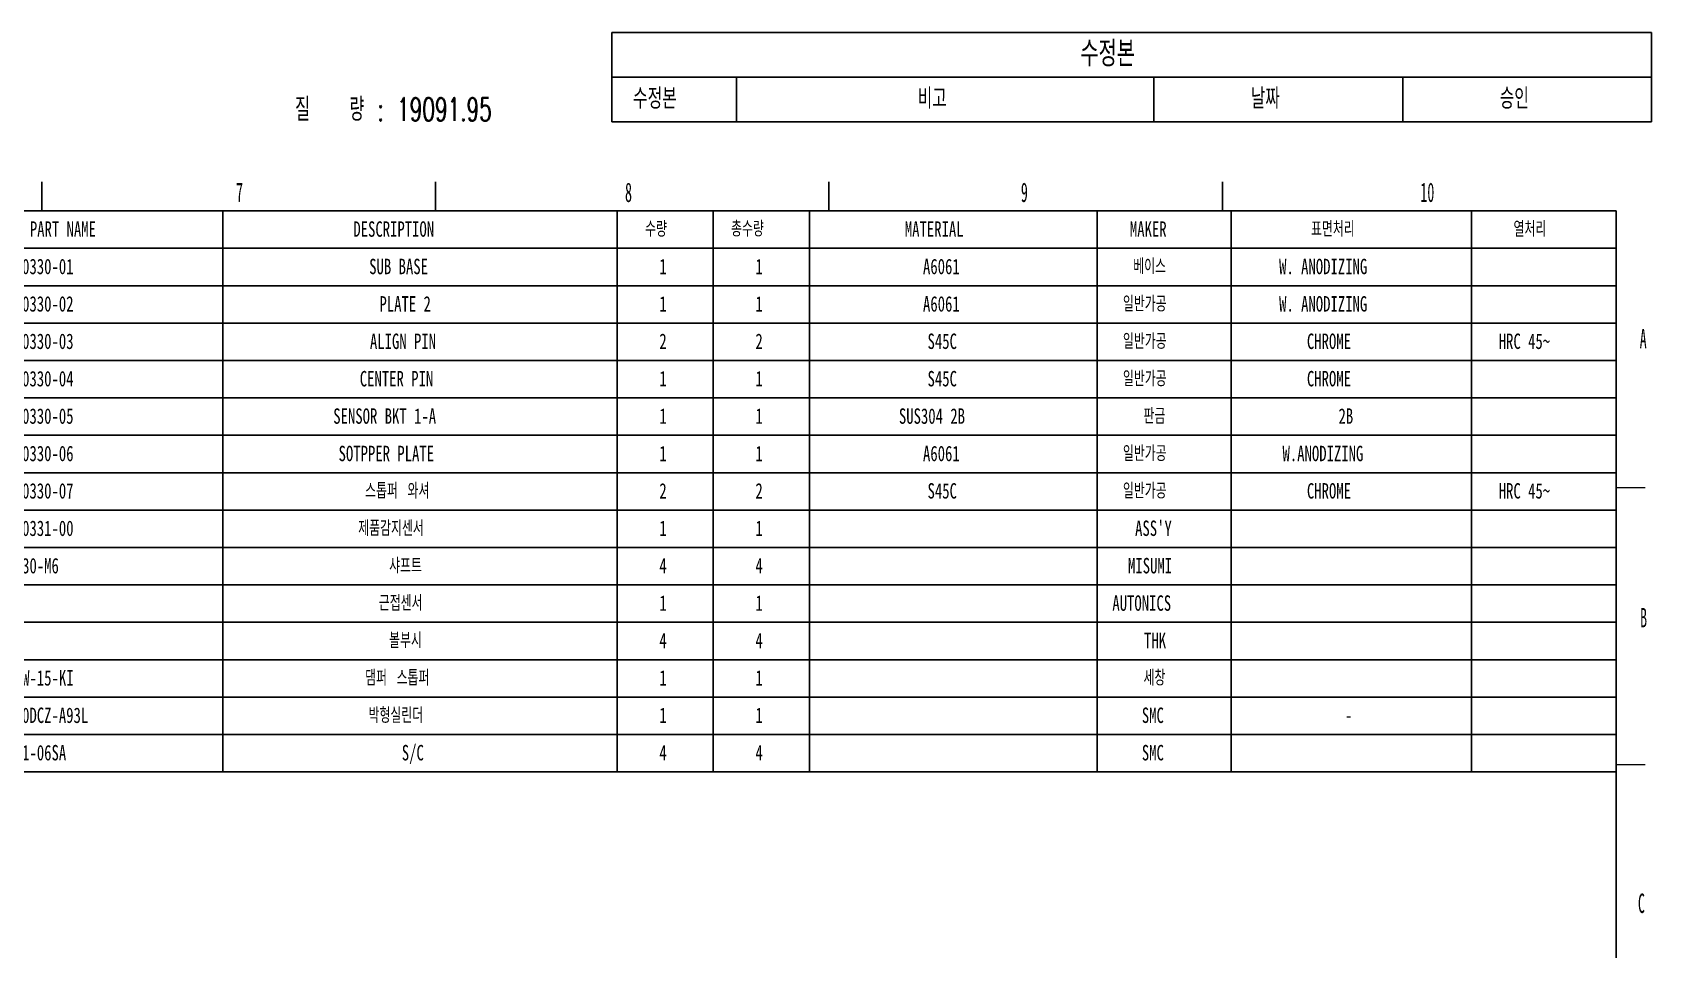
# Model space of a CAD drawing. Header units: millimetres. Extents: x 29 to 2500, y -68 to 1852.
# Drawn here: x 1500 to 2500, y 1285 to 1852 of the extents above; entities that cross this region are included whole.
import ezdxf

# ---------------------------------------------------------------- set-up
doc = ezdxf.new("R2010")
doc.units = ezdxf.units.MM
doc.header["$LTSCALE"] = 6
for name, color, linetype in [('1', 70, 'Continuous'), ('12', 4, 'Continuous'), ('9', 31, 'Continuous')]:
    doc.layers.add(name, color=color, linetype=linetype)
doc.styles.add('SLDTEXTSTYLE15', font='TXT', dxfattribs={"width": 0.6375, "bigfont": 'bigfont'})
doc.styles.add('SLDTEXTSTYLE18', font='TXT', dxfattribs={"width": 0.7, "bigfont": 'bigfont'})
doc.styles.add('SLDTEXTSTYLE2', font='TXT', dxfattribs={"width": 0.7})
doc.styles.add('SLDTEXTSTYLE5', font='TXT', dxfattribs={"width": 0.525})

# ---------------------------------------------------------------- blocks, each defined once
blk = doc.blocks.new('블록12')
for p, q in [((1505.98, 1759.81), (1505.98, 1741.81)), ((1748.98, 1759.81), (1748.98, 1741.81)), ((1991.98, 1759.81), (1991.98, 1741.81)), ((2234.98, 1759.81), (2234.98, 1741.81)), ((2477.98, 1741.81), (47.98, 1741.81)), ((2477.98, 31.81), (2477.98, 1741.81))]:
    blk.add_line(p, q)
at = {"color": 7, "linetype": 'Continuous', "lineweight": 18}
for p, q in [((2477.98, 1570.81), (2495.98, 1570.81)), ((2477.98, 1399.81), (2495.98, 1399.81))]:
    blk.add_line(p, q, dxfattribs=at)
blk = doc.blocks.new('SW_TABLEANNOTATION_0')
at = {"layer": '9', "color": 0}
for p, q in [((0, 0), (0, -27.59)), ((0, 0), (76.85, 0)), ((76.85, 0), (334.56, 0)), ((334.56, 0), (488.27, 0)), ((488.27, 0), (641.98, 0)), ((641.98, 0), (641.98, -27.59)), ((0, -27.59), (0, -55.18)), ((0, -27.59), (76.85, -27.59)), ((76.85, -27.59), (76.85, -55.18)), ((76.85, -27.59), (334.56, -27.59)), ((334.56, -27.59), (334.56, -55.18)), ((334.56, -27.59), (488.27, -27.59)), ((488.27, -27.59), (488.27, -55.18)), ((488.27, -27.59), (641.98, -27.59)), ((641.98, -27.59), (641.98, -55.18)), ((0, -55.18), (76.85, -55.18)), ((76.85, -55.18), (334.56, -55.18)), ((334.56, -55.18), (488.27, -55.18)), ((488.27, -55.18), (641.98, -55.18))]:
    blk.add_line(p, q, dxfattribs=at)
at = {"layer": '9', "color": 0, "attachment_point": 1, "style": 'SLDTEXTSTYLE18'}
for s, insert, char_height in [('수정본', (289.24, -5.24), 15.875), ('수정본', (13.03, -34.55), 12.7), ('비고', (188.77, -34.55), 12.7), ('날짜', (394.48, -34.55), 12.7), ('승인', (548.19, -34.55), 12.7)]:
    blk.add_mtext(s, dxfattribs=dict(at, insert=insert, char_height=char_height))
blk = doc.blocks.new('SW_TABLEANNOTATION_1')
at = {"layer": '1', "color": 0}
for p, q in [((34.93, 0), (202.6, 0)), ((202.6, 0), (202.6, -23.11)), ((202.6, 0), (446.21, 0)), ((446.21, 0), (446.21, -23.11)), ((446.21, 0), (505.53, 0)), ((505.53, 0), (505.53, -23.11)), ((505.53, 0), (564.86, 0)), ((564.86, 0), (564.86, -23.11)), ((564.86, 0), (742.49, 0)), ((742.49, 0), (742.49, -23.11)), ((742.49, 0), (825.24, 0)), ((825.24, 0), (825.24, -23.11)), ((825.24, 0), (973.79, 0)), ((973.79, 0), (973.79, -23.11)), ((973.79, 0), (1062.93, 0)), ((1062.93, 0), (1062.93, -23.11)), ((34.93, -23.11), (202.6, -23.11)), ((202.6, -23.11), (446.21, -23.11)), ((202.6, -23.11), (202.6, -46.22)), ((446.21, -23.11), (505.53, -23.11)), ((446.21, -23.11), (446.21, -46.22)), ((505.53, -23.11), (564.86, -23.11)), ((505.53, -23.11), (505.53, -46.22)), ((564.86, -23.11), (742.49, -23.11)), ((564.86, -23.11), (564.86, -46.22)), ((742.49, -23.11), (825.24, -23.11)), ((742.49, -23.11), (742.49, -46.22)), ((825.24, -23.11), (973.79, -23.11)), ((825.24, -23.11), (825.24, -46.22)), ((973.79, -23.11), (1062.93, -23.11)), ((973.79, -23.11), (973.79, -46.22)), ((1062.93, -23.11), (1062.93, -46.22)), ((34.93, -46.22), (202.6, -46.22)), ((202.6, -46.22), (202.6, -69.33)), ((202.6, -46.22), (446.21, -46.22)), ((446.21, -46.22), (446.21, -69.33)), ((446.21, -46.22), (505.53, -46.22)), ((505.53, -46.22), (505.53, -69.33)), ((505.53, -46.22), (564.86, -46.22)), ((564.86, -46.22), (564.86, -69.33)), ((564.86, -46.22), (742.49, -46.22)), ((742.49, -46.22), (742.49, -69.33)), ((742.49, -46.22), (825.24, -46.22)), ((825.24, -46.22), (825.24, -69.33)), ((825.24, -46.22), (973.79, -46.22)), ((973.79, -46.22), (973.79, -69.33)), ((973.79, -46.22), (1062.93, -46.22)), ((1062.93, -46.22), (1062.93, -69.33)), ((34.93, -69.33), (202.6, -69.33)), ((202.6, -69.33), (202.6, -92.44)), ((202.6, -69.33), (446.21, -69.33)), ((446.21, -69.33), (446.21, -92.44)), ((446.21, -69.33), (505.53, -69.33)), ((505.53, -69.33), (505.53, -92.44)), ((505.53, -69.33), (564.86, -69.33)), ((564.86, -69.33), (564.86, -92.44)), ((564.86, -69.33), (742.49, -69.33)), ((742.49, -69.33), (742.49, -92.44)), ((742.49, -69.33), (825.24, -69.33)), ((825.24, -69.33), (825.24, -92.44)), ((825.24, -69.33), (973.79, -69.33)), ((973.79, -69.33), (973.79, -92.44)), ((973.79, -69.33), (1062.93, -69.33)), ((1062.93, -69.33), (1062.93, -92.44)), ((34.93, -92.44), (202.6, -92.44)), ((202.6, -92.44), (202.6, -115.55)), ((202.6, -92.44), (446.21, -92.44)), ((446.21, -92.44), (446.21, -115.55)), ((446.21, -92.44), (505.53, -92.44)), ((505.53, -92.44), (505.53, -115.55)), ((505.53, -92.44), (564.86, -92.44)), ((564.86, -92.44), (564.86, -115.55)), ((564.86, -92.44), (742.49, -92.44)), ((742.49, -92.44), (742.49, -115.55)), ((742.49, -92.44), (825.24, -92.44)), ((825.24, -92.44), (825.24, -115.55)), ((825.24, -92.44), (973.79, -92.44)), ((973.79, -92.44), (973.79, -115.55)), ((973.79, -92.44), (1062.93, -92.44)), ((1062.93, -92.44), (1062.93, -115.55)), ((34.93, -115.55), (202.6, -115.55)), ((202.6, -115.55), (202.6, -138.66)), ((202.6, -115.55), (446.21, -115.55)), ((446.21, -115.55), (446.21, -138.66)), ((446.21, -115.55), (505.53, -115.55)), ((505.53, -115.55), (505.53, -138.66)), ((505.53, -115.55), (564.86, -115.55)), ((564.86, -115.55), (564.86, -138.66)), ((564.86, -115.55), (742.49, -115.55)), ((742.49, -115.55), (742.49, -138.66)), ((742.49, -115.55), (825.24, -115.55)), ((825.24, -115.55), (825.24, -138.66)), ((825.24, -115.55), (973.79, -115.55)), ((973.79, -115.55), (973.79, -138.66)), ((973.79, -115.55), (1062.93, -115.55)), ((1062.93, -115.55), (1062.93, -138.66)), ((34.93, -138.66), (202.6, -138.66)), ((202.6, -138.66), (202.6, -161.77)), ((202.6, -138.66), (446.21, -138.66)), ((446.21, -138.66), (446.21, -161.77)), ((446.21, -138.66), (505.53, -138.66)), ((505.53, -138.66), (505.53, -161.77)), ((505.53, -138.66), (564.86, -138.66)), ((564.86, -138.66), (564.86, -161.77)), ((564.86, -138.66), (742.49, -138.66)), ((742.49, -138.66), (742.49, -161.77)), ((742.49, -138.66), (825.24, -138.66)), ((825.24, -138.66), (825.24, -161.77)), ((825.24, -138.66), (973.79, -138.66)), ((973.79, -138.66), (973.79, -161.77)), ((973.79, -138.66), (1062.93, -138.66)), ((1062.93, -138.66), (1062.93, -161.77)), ((34.93, -161.77), (202.6, -161.77)), ((202.6, -161.77), (202.6, -184.88)), ((202.6, -161.77), (446.21, -161.77)), ((446.21, -161.77), (446.21, -184.88)), ((446.21, -161.77), (505.53, -161.77)), ((505.53, -161.77), (505.53, -184.88)), ((505.53, -161.77), (564.86, -161.77)), ((564.86, -161.77), (564.86, -184.88)), ((564.86, -161.77), (742.49, -161.77)), ((742.49, -161.77), (742.49, -184.88)), ((742.49, -161.77), (825.24, -161.77)), ((825.24, -161.77), (825.24, -184.88)), ((825.24, -161.77), (973.79, -161.77)), ((973.79, -161.77), (973.79, -184.88)), ((973.79, -161.77), (1062.93, -161.77)), ((1062.93, -161.77), (1062.93, -184.88)), ((34.93, -184.88), (202.6, -184.88)), ((202.6, -184.88), (202.6, -207.99)), ((202.6, -184.88), (446.21, -184.88)), ((446.21, -184.88), (446.21, -207.99)), ((446.21, -184.88), (505.53, -184.88)), ((505.53, -184.88), (505.53, -207.99)), ((505.53, -184.88), (564.86, -184.88)), ((564.86, -184.88), (564.86, -207.99)), ((564.86, -184.88), (742.49, -184.88)), ((742.49, -184.88), (742.49, -207.99)), ((742.49, -184.88), (825.24, -184.88)), ((825.24, -184.88), (825.24, -207.99)), ((825.24, -184.88), (973.79, -184.88)), ((973.79, -184.88), (973.79, -207.99)), ((973.79, -184.88), (1062.93, -184.88)), ((1062.93, -184.88), (1062.93, -207.99)), ((34.93, -207.99), (202.6, -207.99)), ((202.6, -207.99), (202.6, -231.1)), ((202.6, -207.99), (446.21, -207.99)), ((446.21, -207.99), (446.21, -231.1)), ((446.21, -207.99), (505.53, -207.99)), ((505.53, -207.99), (505.53, -231.1)), ((505.53, -207.99), (564.86, -207.99)), ((564.86, -207.99), (564.86, -231.1)), ((564.86, -207.99), (742.49, -207.99)), ((742.49, -207.99), (742.49, -231.1)), ((742.49, -207.99), (825.24, -207.99)), ((825.24, -207.99), (825.24, -231.1)), ((825.24, -207.99), (973.79, -207.99)), ((973.79, -207.99), (973.79, -231.1)), ((973.79, -207.99), (1062.93, -207.99)), ((1062.93, -207.99), (1062.93, -231.1)), ((34.93, -231.1), (202.6, -231.1)), ((202.6, -231.1), (202.6, -254.21)), ((202.6, -231.1), (446.21, -231.1)), ((446.21, -231.1), (446.21, -254.21)), ((446.21, -231.1), (505.53, -231.1)), ((505.53, -231.1), (505.53, -254.21)), ((505.53, -231.1), (564.86, -231.1)), ((564.86, -231.1), (564.86, -254.21)), ((564.86, -231.1), (742.49, -231.1)), ((742.49, -231.1), (742.49, -254.21)), ((742.49, -231.1), (825.24, -231.1)), ((825.24, -231.1), (825.24, -254.21)), ((825.24, -231.1), (973.79, -231.1)), ((973.79, -231.1), (973.79, -254.21)), ((973.79, -231.1), (1062.93, -231.1)), ((1062.93, -231.1), (1062.93, -254.21)), ((34.93, -254.21), (202.6, -254.21)), ((202.6, -254.21), (202.6, -277.32)), ((202.6, -254.21), (446.21, -254.21)), ((446.21, -254.21), (446.21, -277.32)), ((446.21, -254.21), (505.53, -254.21)), ((505.53, -254.21), (505.53, -277.32)), ((505.53, -254.21), (564.86, -254.21)), ((564.86, -254.21), (564.86, -277.32)), ((564.86, -254.21), (742.49, -254.21)), ((742.49, -254.21), (742.49, -277.32)), ((742.49, -254.21), (825.24, -254.21)), ((825.24, -254.21), (825.24, -277.32)), ((825.24, -254.21), (973.79, -254.21)), ((973.79, -254.21), (973.79, -277.32)), ((973.79, -254.21), (1062.93, -254.21)), ((1062.93, -254.21), (1062.93, -277.32)), ((34.93, -277.32), (202.6, -277.32)), ((202.6, -277.32), (202.6, -300.43)), ((202.6, -277.32), (446.21, -277.32)), ((446.21, -277.32), (446.21, -300.43)), ((446.21, -277.32), (505.53, -277.32)), ((505.53, -277.32), (505.53, -300.43)), ((505.53, -277.32), (564.86, -277.32)), ((564.86, -277.32), (564.86, -300.43)), ((564.86, -277.32), (742.49, -277.32)), ((742.49, -277.32), (742.49, -300.43)), ((742.49, -277.32), (825.24, -277.32)), ((825.24, -277.32), (825.24, -300.43)), ((825.24, -277.32), (973.79, -277.32)), ((973.79, -277.32), (973.79, -300.43)), ((973.79, -277.32), (1062.93, -277.32)), ((1062.93, -277.32), (1062.93, -300.43)), ((34.93, -300.43), (202.6, -300.43)), ((202.6, -300.43), (202.6, -323.54)), ((202.6, -300.43), (446.21, -300.43)), ((446.21, -300.43), (446.21, -323.54)), ((446.21, -300.43), (505.53, -300.43)), ((505.53, -300.43), (505.53, -323.54)), ((505.53, -300.43), (564.86, -300.43)), ((564.86, -300.43), (564.86, -323.54)), ((564.86, -300.43), (742.49, -300.43)), ((742.49, -300.43), (742.49, -323.54)), ((742.49, -300.43), (825.24, -300.43)), ((825.24, -300.43), (825.24, -323.54)), ((825.24, -300.43), (973.79, -300.43)), ((973.79, -300.43), (973.79, -323.54)), ((973.79, -300.43), (1062.93, -300.43)), ((1062.93, -300.43), (1062.93, -323.54)), ((34.93, -323.54), (202.6, -323.54)), ((202.6, -323.54), (202.6, -346.64)), ((202.6, -323.54), (446.21, -323.54)), ((446.21, -323.54), (446.21, -346.64)), ((446.21, -323.54), (505.53, -323.54)), ((505.53, -323.54), (505.53, -346.64)), ((505.53, -323.54), (564.86, -323.54)), ((564.86, -323.54), (564.86, -346.64)), ((564.86, -323.54), (742.49, -323.54)), ((742.49, -323.54), (742.49, -346.64)), ((742.49, -323.54), (825.24, -323.54)), ((825.24, -323.54), (825.24, -346.64)), ((825.24, -323.54), (973.79, -323.54)), ((973.79, -323.54), (973.79, -346.64)), ((973.79, -323.54), (1062.93, -323.54)), ((1062.93, -323.54), (1062.93, -346.64)), ((34.93, -346.64), (202.6, -346.64)), ((202.6, -346.64), (446.21, -346.64)), ((446.21, -346.64), (505.53, -346.64)), ((505.53, -346.64), (564.86, -346.64)), ((564.86, -346.64), (742.49, -346.64)), ((742.49, -346.64), (825.24, -346.64)), ((825.24, -346.64), (973.79, -346.64)), ((973.79, -346.64), (1062.93, -346.64))]:
    blk.add_line(p, q, dxfattribs=at)
at = {"layer": '1', "color": 0, "attachment_point": 1}
for s, insert, char_height, style in [('PART NAME', (83.52, -6.45), 9.525, 'SLDTEXTSTYLE2'), ('DESCRIPTION', (283.27, -6.45), 9.525, 'SLDTEXTSTYLE2'), ('수량', (463.4, -6.45), 9.525, 'SLDTEXTSTYLE18'), ('총수량', (516.49, -6.32), 9.525, 'SLDTEXTSTYLE18'), ('MATERIAL', (623.79, -6.45), 9.525, 'SLDTEXTSTYLE2'), ('MAKER', (762.76, -6.45), 9.525, 'SLDTEXTSTYLE2'), ('표면처리', (874.57, -6.45), 9.525, 'SLDTEXTSTYLE18'), ('열처리', (999.65, -6.45), 9.525, 'SLDTEXTSTYLE18'), ('DWD-2524-0330-01', (37.93, -29.56), 9.525, 'SLDTEXTSTYLE2'), ('SUB BASE', (293.07, -29.56), 9.525, 'SLDTEXTSTYLE2'), ('1', (472.23, -29.56), 9.53, 'SLDTEXTSTYLE2'), ('1', (531.55, -29.56), 9.53, 'SLDTEXTSTYLE2'), ('A6061', (635, -29.56), 9.525, 'SLDTEXTSTYLE2'), ('베이스', (764.82, -29.56), 9.525, 'SLDTEXTSTYLE18'), ('W. ANODIZING', (854.88, -29.56), 9.525, 'SLDTEXTSTYLE2'), ('DWD-2524-0330-02', (37.93, -52.67), 9.525, 'SLDTEXTSTYLE2'), ('PLATE 2', (299.39, -52.67), 9.525, 'SLDTEXTSTYLE2'), ('1', (472.23, -52.67), 9.53, 'SLDTEXTSTYLE2'), ('1', (531.55, -52.67), 9.53, 'SLDTEXTSTYLE2'), ('A6061', (635, -52.67), 9.525, 'SLDTEXTSTYLE2'), ('일반가공', (758.47, -52.67), 9.525, 'SLDTEXTSTYLE18'), ('W. ANODIZING', (854.88, -52.67), 9.525, 'SLDTEXTSTYLE2'), ('DWD-2524-0330-03', (37.93, -75.78), 9.525, 'SLDTEXTSTYLE2'), ('ALIGN PIN', (293.52, -75.78), 9.525, 'SLDTEXTSTYLE2'), ('2', (472.23, -75.78), 9.53, 'SLDTEXTSTYLE2'), ('2', (531.55, -75.78), 9.53, 'SLDTEXTSTYLE2'), ('S45C', (637.81, -75.78), 9.525, 'SLDTEXTSTYLE2'), ('일반가공', (758.47, -75.78), 9.525, 'SLDTEXTSTYLE18'), ('CHROME', (872.07, -75.78), 9.525, 'SLDTEXTSTYLE2'), ('HRC 45~', (990.5, -75.78), 9.525, 'SLDTEXTSTYLE2'), ('DWD-2524-0330-04', (37.93, -98.89), 9.525, 'SLDTEXTSTYLE2'), ('CENTER PIN', (287.24, -98.89), 9.525, 'SLDTEXTSTYLE2'), ('1', (472.23, -98.89), 9.53, 'SLDTEXTSTYLE2'), ('1', (531.55, -98.89), 9.53, 'SLDTEXTSTYLE2'), ('S45C', (637.81, -98.89), 9.525, 'SLDTEXTSTYLE2'), ('일반가공', (758.47, -98.89), 9.525, 'SLDTEXTSTYLE18'), ('CHROME', (872.07, -98.89), 9.525, 'SLDTEXTSTYLE2'), ('DWD-2524-0330-05', (37.93, -122), 9.525, 'SLDTEXTSTYLE2'), ('SENSOR BKT 1-A', (270.87, -122), 9.525, 'SLDTEXTSTYLE2'), ('1', (472.23, -122), 9.53, 'SLDTEXTSTYLE2'), ('1', (531.55, -122), 9.53, 'SLDTEXTSTYLE2'), ('SUS304 2B', (620.14, -122), 9.525, 'SLDTEXTSTYLE2'), ('판금', (771.17, -122), 9.525, 'SLDTEXTSTYLE18'), ('2B', (891.58, -122), 9.525, 'SLDTEXTSTYLE2'), ('DWD-2524-0330-06', (37.93, -145.11), 9.525, 'SLDTEXTSTYLE2'), ('SOTPPER PLATE', (274.15, -145.11), 9.525, 'SLDTEXTSTYLE2'), ('1', (472.23, -145.11), 9.53, 'SLDTEXTSTYLE2'), ('1', (531.55, -145.11), 9.53, 'SLDTEXTSTYLE2'), ('A6061', (635, -145.11), 9.525, 'SLDTEXTSTYLE2'), ('일반가공', (758.47, -145.11), 9.525, 'SLDTEXTSTYLE18'), ('W.ANODIZING', (857, -145.11), 9.525, 'SLDTEXTSTYLE2'), ('DWD-2524-0330-07', (37.93, -168.21), 9.525, 'SLDTEXTSTYLE2'), ('스톱퍼 와셔', (290.54, -168.21), 9.525, 'SLDTEXTSTYLE18'), ('2', (472.23, -168.21), 9.53, 'SLDTEXTSTYLE2'), ('2', (531.55, -168.21), 9.53, 'SLDTEXTSTYLE2'), ('S45C', (637.81, -168.21), 9.525, 'SLDTEXTSTYLE2'), ('일반가공', (758.47, -168.21), 9.525, 'SLDTEXTSTYLE18'), ('CHROME', (872.07, -168.21), 9.525, 'SLDTEXTSTYLE2'), ('HRC 45~', (990.5, -168.21), 9.525, 'SLDTEXTSTYLE2'), ('DWD-2524-0331-00', (37.93, -191.32), 9.525, 'SLDTEXTSTYLE2'), ('제품감지센서', (286.3, -191.32), 9.525, 'SLDTEXTSTYLE18'), ('1', (472.23, -191.32), 9.53, 'SLDTEXTSTYLE2'), ('1', (531.55, -191.32), 9.53, 'SLDTEXTSTYLE2'), ("ASS'Y", (765.96, -191.32), 9.525, 'SLDTEXTSTYLE2'), ('PSFJT16-130-M6', (37.93, -214.43), 9.525, 'SLDTEXTSTYLE2'), ('샤프트', (305.35, -214.43), 9.525, 'SLDTEXTSTYLE18'), ('4', (472.23, -214.43), 9.53, 'SLDTEXTSTYLE2'), ('4', (531.55, -214.43), 9.53, 'SLDTEXTSTYLE2'), ('MISUMI', (761.59, -214.43), 9.525, 'SLDTEXTSTYLE2'), ('근접센서', (299, -237.54), 9.525, 'SLDTEXTSTYLE18'), ('1', (472.23, -237.54), 9.53, 'SLDTEXTSTYLE2'), ('1', (531.55, -237.54), 9.53, 'SLDTEXTSTYLE2'), ('AUTONICS', (751.94, -237.54), 9.525, 'SLDTEXTSTYLE2'), ('볼부시', (305.35, -260.65), 9.525, 'SLDTEXTSTYLE18'), ('4', (472.23, -260.65), 9.53, 'SLDTEXTSTYLE2'), ('4', (531.55, -260.65), 9.53, 'SLDTEXTSTYLE2'), ('THK', (771.5, -260.65), 9.525, 'SLDTEXTSTYLE2'), ('ASM-150-DW-15-KI', (37.93, -283.76), 9.525, 'SLDTEXTSTYLE2'), ('댐퍼 스톱퍼', (290.54, -283.76), 9.525, 'SLDTEXTSTYLE18'), ('1', (472.23, -283.76), 9.53, 'SLDTEXTSTYLE2'), ('1', (531.55, -283.76), 9.53, 'SLDTEXTSTYLE2'), ('세창', (771.17, -283.76), 9.525, 'SLDTEXTSTYLE18'), ('CDQ2A32-30DCZ-A93L', (37.93, -306.87), 9.525, 'SLDTEXTSTYLE2'), ('박형실린더', (292.65, -306.87), 9.525, 'SLDTEXTSTYLE18'), ('1', (472.23, -306.87), 9.53, 'SLDTEXTSTYLE2'), ('1', (531.55, -306.87), 9.53, 'SLDTEXTSTYLE2'), ('SMC', (770.13, -306.87), 9.525, 'SLDTEXTSTYLE2'), ('-', (895.55, -306.87), 9.53, 'SLDTEXTSTYLE2'), ('AS2201F-01-06SA', (37.93, -329.98), 9.525, 'SLDTEXTSTYLE2'), ('S/C', (313.18, -329.98), 9.525, 'SLDTEXTSTYLE2'), ('SMC', (770.13, -329.98), 9.525, 'SLDTEXTSTYLE2'), ('4', (472.23, -329.98), 9.53, 'SLDTEXTSTYLE2'), ('4', (531.55, -329.98), 9.53, 'SLDTEXTSTYLE2')]:
    blk.add_mtext(s, dxfattribs=dict(at, insert=insert, char_height=char_height, style=style))

msp = doc.modelspace()

# ---------------------------------------------------------------- block references
at = {"color": 7, "linetype": 'Continuous'}
msp.add_blockref('블록12', (0, 0), dxfattribs=at)
at = {"layer": '1'}
msp.add_blockref('SW_TABLEANNOTATION_1', (1415.052, 1741.805), dxfattribs=at)
at = {"layer": '9'}
msp.add_blockref('SW_TABLEANNOTATION_0', (1857.985, 1852.129), dxfattribs=at)

# ---------------------------------------------------------------- texts
at = {"layer": '12'}
for s, insert, char_height, attachment_point, style in [('질   량 : 19091.95', (1783.81, 1811.684), 14.2875, 3, 'SLDTEXTSTYLE15'), ('7', (1628.048, 1759.306), 12, 2, 'SLDTEXTSTYLE5'), ('8', (1868.224, 1759.306), 12, 2, 'SLDTEXTSTYLE5'), ('9', (2112.665, 1759.306), 12, 2, 'SLDTEXTSTYLE5'), ('10', (2361.497, 1759.306), 12.0001, 2, 'SLDTEXTSTYLE5'), ('A', (2494.755, 1668.894), 12, 2, 'SLDTEXTSTYLE5'), ('B', (2495.024, 1496.472), 12, 2, 'SLDTEXTSTYLE5'), ('C', (2493.653, 1320.008), 12, 2, 'SLDTEXTSTYLE5')]:
    msp.add_mtext(s, dxfattribs=dict(at, insert=insert, char_height=char_height, attachment_point=attachment_point, style=style))

doc.saveas('drawing.dxf')
